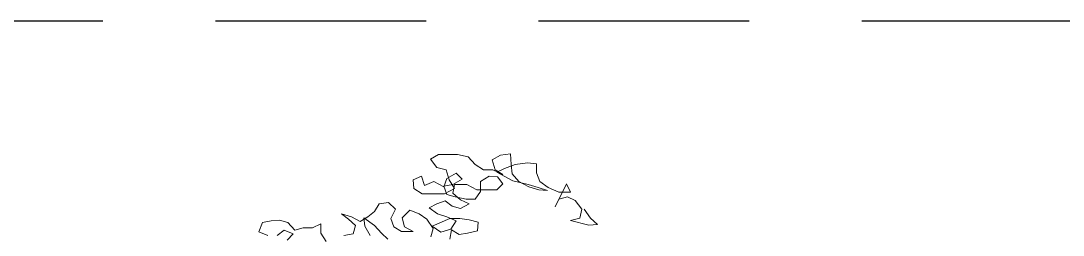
# Model space of a CAD drawing. Header units: metres. Extents: x -58 to 722, y -1100 to 345.
# Drawn here: x 242.682 to 243.609, y -482.162 to -481.971 of the extents above; entities that cross this region are included whole.
import ezdxf

# ---------------------------------------------------------------- set-up
doc = ezdxf.new("R2010")
doc.units = ezdxf.units.M
doc.header["$MEASUREMENT"] = 0
doc.linetypes.add('HIDDEN2', pattern=[0.1875, 0.125, -0.0625])
doc.layers.add('FSR_ARQ_006ARBOLES', color=74, linetype='Continuous', lineweight=0)
doc.layers.add('FSR_ARQ_007PROYECCIONES', color=200, linetype='HIDDEN2')

# ---------------------------------------------------------------- blocks, each defined once
blk = doc.blocks.new('arboles fsr 01')
at = {"layer": 'FSR_ARQ_006ARBOLES'}
for points in [[(186.29808, -34.74772), (186.29235, -34.7563), (186.28591, -34.76201), (186.29378, -34.76273), (186.31094, -34.75846), (186.30236, -34.7563), (186.30023, -34.74772), (186.30667, -34.73986), (186.31383, -34.73629), (186.32169, -34.73844), (186.32526, -34.7456), (186.31455, -34.72413), (186.31097, -34.732), (186.3217, -34.73201), (186.33171, -34.72772), (186.33959, -34.72201), (186.34245, -34.71414), (186.34246, -34.70556), (186.35104, -34.70485), (186.36249, -34.7063), (186.3725, -34.70988), (186.37964, -34.71346), (186.36462, -34.72132), (186.35031, -34.72488), (186.34101, -34.72773), (186.33243, -34.73058), (186.34029, -34.72988), (186.34959, -34.72702), (186.3589, -34.72203), (186.36534, -34.71488), (186.36606, -34.7063), (186.36679, -34.69629), (186.37608, -34.69773), (186.38395, -34.70202), (186.38108, -34.71132), (186.37392, -34.7156), (186.38322, -34.71132), (186.39181, -34.71133), (186.39968, -34.70633), (186.40612, -34.69918), (186.41613, -34.69705), (186.43401, -34.69706), (186.44116, -34.70136), (186.43543, -34.70922), (186.42685, -34.71136), (186.42398, -34.72066), (186.41897, -34.72852), (186.42826, -34.73353), (186.449, -34.73355), (186.45687, -34.72855), (186.45759, -34.72069), (186.44973, -34.7171), (186.44686, -34.72568), (186.43828, -34.7221), (186.42898, -34.7271), (186.42613, -34.71923), (186.41755, -34.71421), (186.41182, -34.71993), (186.4204, -34.72494), (186.42898, -34.72638), (186.42611, -34.73425), (186.41824, -34.73639), (186.40823, -34.73852), (186.39965, -34.73851), (186.39465, -34.73136), (186.39466, -34.72206), (186.38679, -34.71705), (186.37893, -34.71775), (186.37391, -34.72419), (186.37963, -34.72991), (186.39822, -34.72993), (186.40753, -34.72493), (186.41897, -34.72494), (186.42039, -34.73281), (186.41324, -34.73924), (186.40537, -34.74281), (186.41323, -34.74711), (186.4211, -34.74497), (186.42754, -34.73997), (186.4354, -34.74284), (186.44255, -34.74642), (186.43468, -34.75213), (186.42609, -34.75499), (186.41751, -34.75856), (186.42251, -34.76643), (186.4318, -34.7693), (186.43968, -34.76358), (186.42323, -34.75642), (186.41394, -34.75641), (186.40535, -34.75783), (186.39677, -34.75997), (186.39747, -34.76783), (186.40677, -34.76999), (186.41464, -34.77143), (186.42179, -34.76714), (186.42321, -34.77573)], [(186.4411, -34.7736), (186.43896, -34.76573), (186.44469, -34.75715), (186.45184, -34.75215), (186.46043, -34.74858), (186.46758, -34.75574), (186.46542, -34.76432), (186.45755, -34.7686), (186.46828, -34.76861), (186.47543, -34.76433), (186.4783, -34.75647), (186.47402, -34.74788), (186.48046, -34.74145), (186.48904, -34.74289), (186.49333, -34.75004), (186.49976, -34.75505), (186.50691, -34.75935), (186.51478, -34.75507), (186.52408, -34.75222), (186.51764, -34.75722), (186.5112, -34.76293), (186.51333, -34.7708), (186.52192, -34.77224)], [(186.53836, -34.77798), (186.54337, -34.77011), (186.54338, -34.76153), (186.55124, -34.76511), (186.55983, -34.76512), (186.56769, -34.76728), (186.57414, -34.76013), (186.582, -34.75799), (186.58987, -34.75871), (186.59774, -34.76015), (186.60131, -34.76874), (186.59272, -34.7723)], [(186.58414, -34.7723), (186.57771, -34.76728), (186.56912, -34.77085), (186.57484, -34.77658)], [(186.4976, -34.77222), (186.50261, -34.76364), (186.50334, -34.75577), (186.49332, -34.76292), (186.48687, -34.77006), (186.48115, -34.77578)]]:
    blk.add_lwpolyline(points, dxfattribs=at)

msp = doc.modelspace()

# ---------------------------------------------------------------- linework, layer by layer
at = {"layer": 'FSR_ARQ_007PROYECCIONES', "ltscale": 1.5}
msp.add_line((231.92999, -481.97142), (248.29485, -481.97142), dxfattribs=at)

# ---------------------------------------------------------------- block references
at = {"layer": 'FSR_ARQ_006ARBOLES', "xscale": -0.9551441900355857, "yscale": 0.9551441900355857, "zscale": 0.9551441900355857}
msp.add_blockref('arboles fsr 01', (421.12469, -448.94936), dxfattribs=at)

doc.saveas('drawing.dxf')
